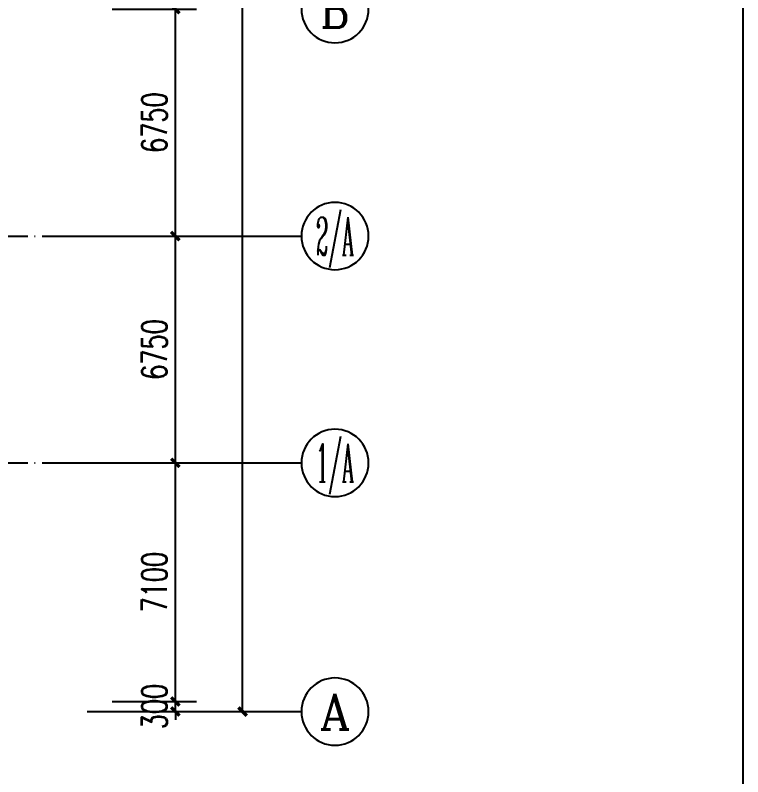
# Model space of a CAD drawing. Extents: x 758840 to 1108724, y -102573 to 143521.
# Drawn here: x 1087079 to 1108724, y 44371 to 67032 of the extents above; entities that cross this region are included whole.
import ezdxf
from ezdxf.enums import TextEntityAlignment as Align

# ---------------------------------------------------------------- set-up
doc = ezdxf.new("R2010")
doc.units = 0
doc.header["$LTSCALE"] = 1000
doc.header["$MEASUREMENT"] = 0
doc.linetypes.add('DOTE', pattern=[2.42, 2, -0.2, 0.02, -0.2])
for name, color, linetype in [('AXIS', 3, 'Continuous'), ('AXIS_TEXT', 7, 'Continuous'), ('DOTE', 8, 'DOTE')]:
    doc.layers.add(name, color=color, linetype=linetype)
doc.styles.add('_TCH_AXIS', font='COMPLEX', dxfattribs={"bigfont": 'GBCBIG'})
doc.styles.add('_TCH_DIM_T3', font='SIMPLEX', dxfattribs={"width": 0.705882, "bigfont": 'GBCBIG'})
doc.styles.add('COMPLEX', font='COMPLEX')
doc.dimstyles.new('_TCH_ARCH&&250', dxfattribs={"dimtxt": 743.75, "dimasz": 250, "dimexe": 625, "dimexo": 750, "dimgap": 250, "dimtad": 1, "dimdec": 0, "dimzin": 0, "dimdsep": 46, "dimtxsty": '_TCH_DIM_T3', "dimblk": 'ARCHTICK', "dimcen": 0.09, "dimclrt": 7, "dimazin": 2, "dimtfac": 1, "dimtdec": 0, "dimtix": 1, "dimtmove": 2, "dimatfit": 3, "dimfxl": 1, "dimtolj": 1, "dimtzin": 0, "dimarcsym": 0})

# ---------------------------------------------------------------- blocks, each defined once
blk = doc.blocks.new('_ArchTick')
at = {"color": 0, "linetype": 'ByBlock', "const_width": 0.4}
blk.add_lwpolyline([(-0.5, -0.5), (0.5, 0.5)], dxfattribs=at)
blk = doc.blocks.new('*D618')
at = {"layer": 'AXIS', "color": 0, "lineweight": -2, "transparency": 16777216}
for p, q in [((1089965, 67211), (1092467, 67211)), ((1091842, 60461), (1091842, 67211)), ((1089965, 60461), (1092467, 60461))]:
    blk.add_line(p, q, dxfattribs=at)
at = {"layer": 'Defpoints', "color": 0, "transparency": 16777216}
for p in [(1089215, 67211), (1091842, 67211), (1089215, 60461)]:
    blk.add_point(p, dxfattribs=at)
at = {"layer": 'AXIS', "color": 0, "lineweight": -2, "transparency": 16777216, "xscale": 250, "yscale": 250, "zscale": 250}
for p, rotation in [((1091842, 67211), 90), ((1091842, 60461), 270)]:
    blk.add_blockref('_ArchTick', p, dxfattribs=dict(at, rotation=rotation))
at = {"layer": 'AXIS', "color": 7, "transparency": 16777216, "insert": (1091220, 63836), "char_height": 743.8, "attachment_point": 5, "rotation": 90, "style": '_TCH_DIM_T3'}
blk.add_mtext('\\A1;6750', dxfattribs=at)
blk = doc.blocks.new('*D619')
at = {"layer": 'AXIS', "color": 0, "lineweight": -2, "transparency": 16777216}
for p, q in [((1089965, 60461), (1092467, 60461)), ((1091842, 53711), (1091842, 60461)), ((1089965, 53711), (1092467, 53711))]:
    blk.add_line(p, q, dxfattribs=at)
at = {"layer": 'Defpoints', "color": 0, "transparency": 16777216}
for p in [(1089215, 60461), (1091842, 60461), (1089215, 53711)]:
    blk.add_point(p, dxfattribs=at)
at = {"layer": 'AXIS', "color": 0, "lineweight": -2, "transparency": 16777216, "xscale": 250, "yscale": 250, "zscale": 250}
for p, rotation in [((1091842, 60461), 90), ((1091842, 53711), 270)]:
    blk.add_blockref('_ArchTick', p, dxfattribs=dict(at, rotation=rotation))
at = {"layer": 'AXIS', "color": 7, "transparency": 16777216, "insert": (1091220, 57086), "char_height": 743.8, "attachment_point": 5, "rotation": 90, "style": '_TCH_DIM_T3'}
blk.add_mtext('\\A1;6750', dxfattribs=at)
blk = doc.blocks.new('*D620')
at = {"layer": 'AXIS', "color": 0, "lineweight": -2, "transparency": 16777216}
for p, q in [((1089965, 53711), (1092467, 53711)), ((1091842, 46611), (1091842, 53711)), ((1089965, 46611), (1092467, 46611))]:
    blk.add_line(p, q, dxfattribs=at)
at = {"layer": 'Defpoints', "color": 0, "transparency": 16777216}
for p in [(1089215, 53711), (1091842, 53711), (1089215, 46611)]:
    blk.add_point(p, dxfattribs=at)
at = {"layer": 'AXIS', "color": 0, "lineweight": -2, "transparency": 16777216, "xscale": 250, "yscale": 250, "zscale": 250}
for p, rotation in [((1091842, 53711), 90), ((1091842, 46611), 270)]:
    blk.add_blockref('_ArchTick', p, dxfattribs=dict(at, rotation=rotation))
at = {"layer": 'AXIS', "color": 7, "transparency": 16777216, "insert": (1091220, 50161), "char_height": 743.8, "attachment_point": 5, "rotation": 90, "style": '_TCH_DIM_T3'}
blk.add_mtext('\\A1;7100', dxfattribs=at)
blk = doc.blocks.new('*D621')
at = {"layer": 'AXIS', "color": 0, "lineweight": -2, "transparency": 16777216}
for p, q in [((1091842, 46611), (1091842, 46861)), ((1089965, 46611), (1092467, 46611)), ((1091842, 46311), (1091842, 46611)), ((1089965, 46311), (1092467, 46311)), ((1091842, 46311), (1091842, 46061))]:
    blk.add_line(p, q, dxfattribs=at)
at = {"layer": 'Defpoints', "color": 0, "transparency": 16777216}
for p in [(1089215, 46611), (1091842, 46611), (1089215, 46311)]:
    blk.add_point(p, dxfattribs=at)
at = {"layer": 'AXIS', "color": 0, "lineweight": -2, "transparency": 16777216, "xscale": 250, "yscale": 250, "zscale": 250}
for p, rotation in [((1091842, 46611), 270), ((1091842, 46311), 90)]:
    blk.add_blockref('_ArchTick', p, dxfattribs=dict(at, rotation=rotation))
at = {"layer": 'AXIS', "color": 7, "transparency": 16777216, "insert": (1091220, 46461), "char_height": 743.8, "attachment_point": 5, "rotation": 90, "style": '_TCH_DIM_T3'}
blk.add_mtext('\\A1;300', dxfattribs=at)
blk = doc.blocks.new('*D622')
at = {"layer": 'AXIS', "color": 0, "lineweight": -2, "transparency": 16777216}
for p, q in [((1089965, 97711), (1094467, 97711)), ((1093842, 46311), (1093842, 97711)), ((1089965, 46311), (1094467, 46311))]:
    blk.add_line(p, q, dxfattribs=at)
at = {"layer": 'Defpoints', "color": 0, "transparency": 16777216}
for p in [(1089215, 97711), (1093842, 97711), (1089215, 46311)]:
    blk.add_point(p, dxfattribs=at)
at = {"layer": 'AXIS', "color": 0, "lineweight": -2, "transparency": 16777216, "xscale": 250, "yscale": 250, "zscale": 250}
for p, rotation in [((1093842, 97711), 90), ((1093842, 46311), 270)]:
    blk.add_blockref('_ArchTick', p, dxfattribs=dict(at, rotation=rotation))
at = {"layer": 'AXIS', "color": 7, "transparency": 16777216, "insert": (1093220, 72011), "char_height": 743.8, "attachment_point": 5, "rotation": 90, "style": '_TCH_DIM_T3'}
blk.add_mtext('\\A1;51400', dxfattribs=at)
blk = doc.blocks.new('_AXISO')
blk.add_circle((0, 0), 0.5)
at = {"layer": 'AXIS_TEXT', "style": 'COMPLEX', "width": 1.041667}
blk.add_attdef('A', text='', height=0.56, dxfattribs=at).set_placement((-0.25, -0.28), (0.25, -0.28), align=Align.FIT)

msp = doc.modelspace()

# ---------------------------------------------------------------- linework, layer by layer
at = {"ltscale": 5}
msp.add_lwpolyline([(933781.96, 143520.74), (1108724.34, 143520.74), (1108724.34, 9712.17), (933781.96, 9712.17)], close=True, dxfattribs=at)
at = {"layer": 'AXIS'}
for p, q in [((1089215.46, 60460.69), (1095591.83, 60460.69)), ((1089215.46, 53710.69), (1095591.83, 53710.69)), ((1089215.46, 46310.69), (1095591.83, 46310.69))]:
    msp.add_line(p, q, dxfattribs=at)
at = {"layer": 'DOTE'}
for p, q in [((949935.18, 60460.69), (1092581.4, 60460.69)), ((949935.18, 53710.69), (1092581.4, 53710.69))]:
    msp.add_line(p, q, dxfattribs=at)

# ---------------------------------------------------------------- block references
at = {"layer": 'AXIS'}
ref = msp.add_blockref('_AXISO', (1096591.83, 67210.69), dxfattribs=dict(at, xscale=-2000, yscale=2000, zscale=2000))
ref.add_attrib('A', 'B', dxfattribs={"layer": 'AXIS_TEXT', "ltscale": 5, "height": 1088.14, "style": '_TCH_AXIS'}).set_placement((1096151.39, 66666.62), (1097032.27, 66666.62), align=Align.FIT)
ref = msp.add_blockref('_AXISO', (1096591.83, 60460.69), dxfattribs=dict(at, xscale=-2000, yscale=2000, zscale=2000))
ref.add_attrib('A', '2/A', dxfattribs={"layer": 'AXIS_TEXT', "ltscale": 5, "height": 1131.371, "style": '_TCH_AXIS', "width": 0.35}).set_placement((1096026.15, 59895), (1097157.52, 59895), align=Align.FIT)
ref = msp.add_blockref('_AXISO', (1096591.83, 53710.69), dxfattribs=dict(at, xscale=-2000, yscale=2000, zscale=2000))
ref.add_attrib('A', '1/A', dxfattribs={"layer": 'AXIS_TEXT', "ltscale": 5, "height": 1131.371, "style": '_TCH_AXIS', "width": 0.381818}).set_placement((1096026.15, 53145), (1097157.52, 53145), align=Align.FIT)
ref = msp.add_blockref('_AXISO', (1096591.83, 46310.69), dxfattribs=dict(at, xscale=-2000, yscale=2000, zscale=2000))
ref.add_attrib('A', 'A', dxfattribs={"layer": 'AXIS_TEXT', "ltscale": 5, "height": 1062.96, "style": '_TCH_AXIS'}).set_placement((1096136.28, 45779.21), (1097047.39, 45779.21), align=Align.FIT)

# ---------------------------------------------------------------- dimensions: what is measured, and where the dimension line sits
for p1, p2, distance, picture, middle in [((1089215.46, 46310.69), (1089215.46, 97710.69), -4626.38, '*D622', (1093219.96, 72010.69)), ((1089215.46, 60460.69), (1089215.46, 67210.69), -2626.38, '*D618', (1091219.96, 63835.69)), ((1089215.46, 53710.69), (1089215.46, 60460.69), -2626.38, '*D619', (1091219.96, 57085.69)), ((1089215.46, 46610.69), (1089215.46, 53710.69), -2626.38, '*D620', (1091219.96, 50160.69)), ((1089215.46, 46310.69), (1089215.46, 46610.69), -2626.38, '*D621', (1091219.96, 46460.69))]:
    dim = msp.add_aligned_dim(p1=p1, p2=p2, distance=distance, dimstyle='_TCH_ARCH&&250', dxfattribs=at)
    dim.commit()
    dim.dimension.update_dxf_attribs({"geometry": picture, "text_midpoint": middle})

doc.saveas('drawing.dxf')
